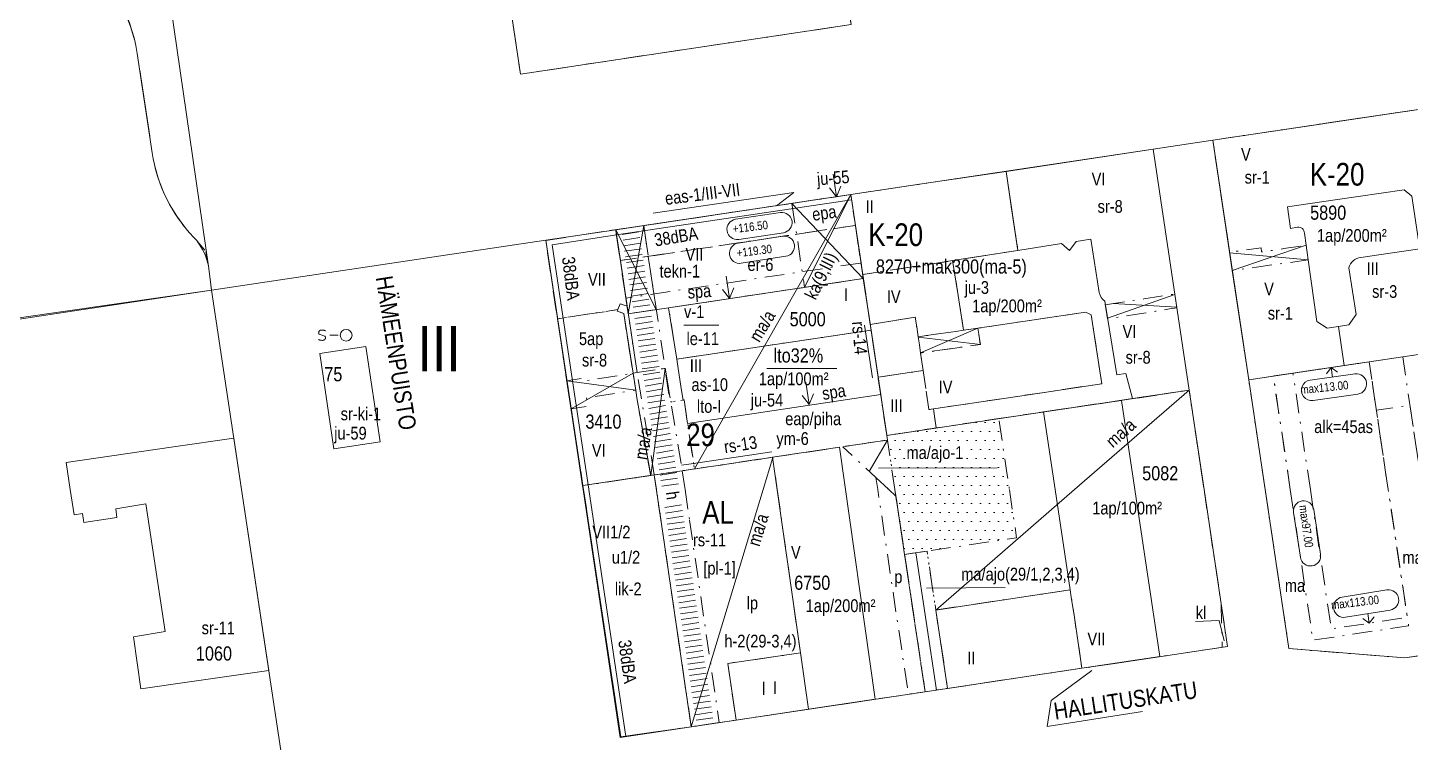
# Model space of a CAD drawing. Header units: metres. Extents: x 24485995 to 24488038, y 6819999 to 6822001.
# Drawn here: x 24486741.4 to 24486985.6, y 6820813.5 to 6820939.7 of the extents above; entities that cross this region are included whole.
import ezdxf

# ---------------------------------------------------------------- set-up
doc = ezdxf.new("R2010")
doc.units = ezdxf.units.M
for name, pattern in [('Aukot_rajalla', [0]), ('k10020', [0]), ('k10040', [10.3, 3.5, -1.5, 0.3, -1.5, 3.5]), ('K10271', [0]), ('k10400', [0]), ('k10630.1', [0]), ('k10vi1', [0]), ('Osoitus_AK', [0])]:
    doc.linetypes.add(name, pattern=pattern)
for name, color, linetype, lineweight in [('AK_AsemakaavaTeksti_Kadun_puistonnimi', 7, 'Continuous', 0), ('AK_AsemakaavaTeksti_Kaupunginosan_nimi', 7, 'Continuous', 0), ('AK_AsemakaavaTeksti_Korttelinumero', 7, 'Continuous', 0), ('AK_AsemakaavaViiva_Kaupunginosan_raja', 7, 'Continuous', 0), ('AK_JohdoillevarattuTeksti', 7, 'Continuous', 0), ('AK_Kaavamerkinta_Kayttotarkoitusalue', 7, 'Continuous', 0), ('AK_KayttotarkoitusSymboliViiva_Virkistysalueen_kuvio_murtoviiva', 7, 'Continuous', 0), ('AK_KayttotarkoitusViiva', 7, 'Continuous', 0), ('AK_LiikennointiTeksti_Autopaikkamerkinta', 7, 'Continuous', 0), ('AK_LiikennointiTeksti_Autopaikkamerkinta_m2', 7, 'Continuous', 0), ('AK_LiikennointiViiva_Ajoluiskaviiva', 7, 'Continuous', 0), ('AK_LiikennointiViiva_Ajoneuvoliittymakielto', 7, 'Continuous', 0), ('AK_LiikennointiViiva_Polkuviivoitus', 7, 'Continuous', 0), ('AK_MuuAsemakaavaSymboli_Erityismaaraysnuoli', 7, 'Continuous', 0), ('AK_MuuAsemakaavaTeksti_Alueenosan_kayttotarkoitus', 7, 'Continuous', 0), ('AK_MuuAsemakaavaTeksti_Erityismaarays', 7, 'Continuous', 0), ('AK_MuuAsemakaavaViiva_alueenosan_raja', 7, 'Continuous', 0), ('AK_MuuAsemakaavaViiva_Erityismaaraysviiva', 7, 'Continuous', 0), ('AK_MuuAsemakaavaViiva_Merkinnan_alleviivaus', 7, 'Continuous', 0), ('AK_MuuAsemakaavaViiva_Merkinnan_Kohdistusnuoli', 7, 'Continuous', 0), ('AK_RakennusalaTeksti_Kerrosala_tai_luku', 7, 'Continuous', 0), ('AK_RakennusalaTeksti_Rakennusoikeus', 7, 'Continuous', 0), ('AK_RakennusalaViiva_Maanalaisen_tilan_viiva', 7, 'Continuous', 0), ('AK_RakennusalaViiva_Rakennusalan_raja__I_', 7, 'Continuous', 0), ('AK_RakentaminenTeksti_Korkeusmerkinta', 7, 'Continuous', 0), ('AK_RakentaminenTeksti_Korkeusmerkinta_ja_soikio', 7, 'Continuous', 0), ('AK_RakentaminenTeksti_Korkeusmerkinta_ja_soikio_ja_nuoli', 7, 'Continuous', 0), ('AK_RakentaminenTeksti_Rakentamismaarays', 7, 'Continuous', 0), ('AK_RakentaminenViiva_dB_yms_aaltoviiva', 7, 'Continuous', 0), ('AK_RakentaminenViiva_Kulkuaukko', 7, 'Continuous', 0), ('AK_YmparistoAlue_Istutettava_alue', 7, 'Continuous', 0), ('AK_YmparistoSymboli_Suojeltava_puu', 7, 'Continuous', 0)]:
    doc.layers.add(name, color=color, linetype=linetype, lineweight=lineweight)
doc.styles.add('ArialNarrow', font='ARIALN.TTF')

# ---------------------------------------------------------------- blocks, each defined once
blk = doc.blocks.new('AKP43')
at = {"layer": 'AK_RakentaminenTeksti_Korkeusmerkinta_ja_soikio', "color": 7, "linetype": 'Continuous', "lineweight": 13}
for p, q in [((4, 1.8), (-4, 1.8)), ((-4, -1.8), (4, -1.8))]:
    blk.add_line(p, q, dxfattribs=at)
for centre, start, end in [((-4, 0), 90, 270), ((4, 0), 270, 90)]:
    blk.add_arc(centre, 1.8, start, end, dxfattribs=at)
blk = doc.blocks.new('SUOJP')
at = {"layer": 'AK_YmparistoSymboli_Suojeltava_puu', "color": 7, "linetype": 'Continuous', "lineweight": 13, "extrusion": (0, 2.84217e-14, -1), "elevation": 0, "flags": 128}
blk.add_lwpolyline([(3.65, 0.75), (3.65, 0.77), (3.66, 0.78), (3.68, 0.8), (3.7, 0.81), (3.73, 0.83), (3.8, 0.85), (3.89, 0.87), (4, 0.89), (4.12, 0.9), (4.25, 0.9), (4.43, 0.89), (4.52, 0.88), (4.56, 0.87), (4.61, 0.85), (4.65, 0.82), (4.68, 0.8), (4.72, 0.76), (4.75, 0.73), (4.78, 0.69), (4.8, 0.65), (4.82, 0.6), (4.83, 0.56), (4.84, 0.51), (4.85, 0.47), (4.84, 0.42), (4.84, 0.37), (4.83, 0.33), (4.81, 0.28), (4.79, 0.24), (4.76, 0.18), (3.74, -0.18), (3.71, -0.22), (3.69, -0.26), (3.67, -0.3), (3.66, -0.35), (3.65, -0.4), (3.65, -0.44), (3.65, -0.49), (3.65, -0.54), (3.67, -0.58), (3.68, -0.63), (3.7, -0.67), (3.73, -0.71), (3.76, -0.75), (3.79, -0.78), (3.83, -0.81), (3.86, -0.84), (3.91, -0.86), (3.97, -0.88), (4.06, -0.89), (4.18, -0.9), (4.31, -0.9), (4.43, -0.89), (4.6, -0.87), (4.65, -0.86), (4.73, -0.84), (4.79, -0.81), (4.82, -0.8), (4.83, -0.78), (4.84, -0.77), (4.85, -0.75)], dxfattribs=at)
at = {"layer": 'AK_YmparistoSymboli_Suojeltava_puu', "color": 7, "linetype": 'Continuous', "lineweight": 13}
for radius in [1.04, 3.637978807091713e-12]:
    blk.add_circle((0, 0), radius, dxfattribs=at)
blk.add_open_spline([(-2.9, 0), (-1.4, 0)], degree=1, dxfattribs=at)
blk = doc.blocks.new('AKP42')
at = {"layer": 'AK_MuuAsemakaavaSymboli_Erityismaaraysnuoli', "color": 7, "linetype": 'Continuous', "lineweight": 13}
blk.add_line((0, 0), (0, 4), dxfattribs=at)
at = {"layer": 'AK_MuuAsemakaavaSymboli_Erityismaaraysnuoli', "color": 7, "linetype": 'Continuous', "lineweight": 13, "flags": 128}
blk.add_lwpolyline([(-1, 1.75), (0, 0), (1, 1.75)], dxfattribs=at)

msp = doc.modelspace()

# ---------------------------------------------------------------- hatches: boundary and pattern name
at = {"layer": 'AK_YmparistoAlue_Istutettava_alue', "linetype": 'Continuous', "lineweight": 0}
h = msp.add_hatch(dxfattribs=at)
h.set_pattern_fill('DOTS', style=0)
h.paths.add_polyline_path([(24486900.22, 6820847.27), (24486896.26, 6820846.68), (24486894.54, 6820858.17), (24486893.24, 6820866.89), (24486893.12, 6820867.72), (24486912.89, 6820870.68), (24486913.02, 6820869.85), (24486914.32, 6820861.13), (24486916.04, 6820849.64)], flags=0)

# ---------------------------------------------------------------- linework, layer by layer
at = {"layer": 'AK_AsemakaavaViiva_Kaupunginosan_raja', "linetype": 'k10020', "lineweight": 9, "flags": 128}
for points in [[(24486763.24, 6820967.05), (24486773.37, 6820897.21)], [(24486760.72, 6820935.16), (24486763.36, 6820917.61)], [(24486950.71, 6820919.85), (24486989.79, 6820925.69)], [(24486940.16, 6820918.23), (24486950.71, 6820919.85)], [(24486886.75, 6820910.24), (24486940.16, 6820918.23)], [(24486886.75, 6820910.24), (24486845.23, 6820904.03), (24486832.87, 6820902.18)], [(24486773.83, 6820893.34), (24486821.8, 6820900.52)], [(24486821.8, 6820900.52), (24486832.87, 6820902.18)], [(24486773.37, 6820897.21), (24486773.83, 6820893.34)], [(24486773.83, 6820893.34), (24486779.13, 6820858.17)], [(24486779.13, 6820858.17), (24486786.88, 6820806.61)]]:
    msp.add_lwpolyline(points, dxfattribs=at)
at = {"layer": 'AK_AsemakaavaViiva_Kaupunginosan_raja', "linetype": 'k10020', "lineweight": 9}
for centre, radius, start, end in [((24486733.52, 6820931.05), 27.51, 8.577, 54.8403), ((24486790.55, 6820921.71), 27.5, 188.5723, 223.7721), ((24486763.46, 6820895.76), 10.02, 8.2827, 43.7334)]:
    msp.add_arc(centre, radius, start, end, dxfattribs=at)
at = {"layer": 'AK_KayttotarkoitusSymboliViiva_Virkistysalueen_kuvio_murtoviiva', "linetype": 'k10vi1', "lineweight": 9, "flags": 128}
for points in [[(24486402.88, 6820957.16), (24486402.57, 6820932.32), (24486419.27, 6820821.93), (24486518.44, 6820836.85), (24486548.11, 6820841.31), (24486608.1, 6820850.34), (24486618.49, 6820781.28), (24486619.09, 6820777.32), (24486668.82, 6820784.8), (24486668.22, 6820788.76), (24486658.14, 6820855.75), (24486679.65, 6820879.81), (24486773.83, 6820893.34), (24486773.73, 6820894.23)], [(24486760.14, 6820938.1), (24486760.24, 6820937.58), (24486759.55, 6820939.94), (24486758.65, 6820942.24), (24486757.54, 6820944.45), (24486756.25, 6820946.55), (24486754.77, 6820948.52), (24486753.12, 6820950.35), (24486751.31, 6820952.03), (24486751.73, 6820951.71)], [(24486762.91, 6820920.58), (24486761.16, 6820932.19)], [(24486768.72, 6820904.94), (24486769.1, 6820904.5), (24486767.68, 6820906.45), (24486766.43, 6820908.51), (24486765.36, 6820910.68), (24486764.49, 6820912.93), (24486763.82, 6820915.24), (24486763.94, 6820914.67)], [(24486772.81, 6820900.15), (24486773.2, 6820898.07), (24486772.96, 6820898.93), (24486772.64, 6820899.75), (24486772.26, 6820900.55), (24486771.8, 6820901.31), (24486771.28, 6820902.02), (24486772.67, 6820900.43)]]:
    msp.add_lwpolyline(points, dxfattribs=at)
at = {"layer": 'AK_KayttotarkoitusViiva', "linetype": 'Continuous', "lineweight": 20, "flags": 128}
for points in [[(24486879.69, 6820987.77), (24486821.8, 6820978.76), (24486821.34, 6820978.69), (24486821.8, 6820975.65), (24486828.41, 6820931.51), (24486886.81, 6820940.26)], [(24486760.72, 6820935.16), (24486763.36, 6820917.61)], [(24486957.05, 6820877.53), (24486950.71, 6820919.85), (24486989.79, 6820925.69)], [(24486886.75, 6820910.24), (24486940.16, 6820918.23), (24486946.52, 6820875.71)], [(24486886.75, 6820910.24), (24486845.23, 6820904.03), (24486832.87, 6820902.18)], [(24486886.75, 6820910.24), (24486893.12, 6820867.72), (24486946.52, 6820875.71)], [(24486832.87, 6820902.18), (24486839.36, 6820858.83), (24486839.46, 6820858.17), (24486846.01, 6820814.38)], [(24486773.37, 6820897.21), (24486773.83, 6820893.34)], [(24486668.82, 6820784.8), (24486658.14, 6820855.75), (24486660.29, 6820858.17), (24486678.9, 6820879.06), (24486773.83, 6820893.34)], [(24486668.82, 6820784.8), (24486691.07, 6820788.15), (24486691.36, 6820786.17), (24486781.35, 6820799.71), (24486786.88, 6820806.61), (24486779.13, 6820858.17), (24486773.83, 6820893.34)], [(24486964.16, 6820830.06), (24486984.63, 6820828.42), (24486992.04, 6820829.53), (24487082.19, 6820843.03), (24487079.92, 6820858.17), (24487074.39, 6820895.08)], [(24486996.13, 6820883.37), (24486984.24, 6820881.59), (24486957.05, 6820877.53)], [(24486957.05, 6820877.53), (24486959.94, 6820858.17), (24486964.16, 6820830.06)], [(24486953.3, 6820830.44), (24486949.15, 6820858.17), (24486946.52, 6820875.71)], [(24486846.01, 6820814.38), (24486899.89, 6820822.45), (24486927.58, 6820826.59), (24486933.37, 6820827.46), (24486953.3, 6820830.44)]]:
    msp.add_lwpolyline(points, dxfattribs=at)
at = {"layer": 'AK_KayttotarkoitusViiva', "linetype": 'Continuous', "lineweight": 20}
for centre, radius, start, end in [((24486733.52, 6820931.05), 27.51, 8.577, 54.8403), ((24486790.55, 6820921.71), 27.5, 188.5723, 223.7721), ((24486763.46, 6820895.76), 10.02, 8.2827, 43.7334)]:
    msp.add_arc(centre, radius, start, end, dxfattribs=at)
at = {"layer": 'AK_LiikennointiViiva_Ajoluiskaviiva', "linetype": 'Osoitus_AK', "lineweight": 5, "flags": 128}
msp.add_lwpolyline([(24486898.24, 6820846.97), (24486901.87, 6820822.74)], dxfattribs=at)
at = {"layer": 'AK_LiikennointiViiva_Ajoneuvoliittymakielto', "linetype": 'k10630.1', "lineweight": 5, "flags": 128}
for points in [[(24486844.21, 6820903.87), (24486851.13, 6820904.91)], [(24486837.49, 6820871.41), (24486836.44, 6820878.33)]]:
    msp.add_lwpolyline(points, dxfattribs=at)
at = {"layer": 'AK_LiikennointiViiva_Polkuviivoitus', "linetype": 'Continuous', "lineweight": 0, "flags": 128}
for points in [[(24486849.19, 6820904.62), (24486846.22, 6820904.17)], [(24486849.34, 6820903.63), (24486846.37, 6820903.18)], [(24486849.49, 6820902.64), (24486846.52, 6820902.2)], [(24486849.63, 6820901.65), (24486846.67, 6820901.21)], [(24486849.78, 6820900.66), (24486846.81, 6820900.22)], [(24486849.93, 6820899.67), (24486846.96, 6820899.23)], [(24486850.08, 6820898.68), (24486847.11, 6820898.24)], [(24486850.23, 6820897.69), (24486847.26, 6820897.25)], [(24486850.37, 6820896.71), (24486847.41, 6820896.26)], [(24486850.52, 6820895.72), (24486847.56, 6820895.27)], [(24486850.67, 6820894.73), (24486847.7, 6820894.28)], [(24486850.82, 6820893.74), (24486847.85, 6820893.29)], [(24486850.97, 6820892.75), (24486848, 6820892.31)], [(24486851.11, 6820891.76), (24486848.15, 6820891.32)], [(24486851.26, 6820890.77), (24486848.3, 6820890.33)], [(24486851.41, 6820889.78), (24486848.44, 6820889.34)], [(24486851.56, 6820888.79), (24486848.59, 6820888.35)], [(24486851.71, 6820887.8), (24486848.74, 6820887.36)], [(24486851.85, 6820886.82), (24486848.89, 6820886.37)], [(24486852, 6820885.83), (24486849.04, 6820885.38)], [(24486852.15, 6820884.84), (24486849.18, 6820884.39)], [(24486852.3, 6820883.85), (24486849.33, 6820883.4)], [(24486852.45, 6820882.86), (24486849.48, 6820882.42)], [(24486852.59, 6820881.87), (24486849.63, 6820881.43)], [(24486852.74, 6820880.88), (24486849.78, 6820880.44)], [(24486852.89, 6820879.89), (24486849.92, 6820879.45)], [(24486853.05, 6820878.89), (24486850.09, 6820878.39)], [(24486853.22, 6820877.9), (24486850.26, 6820877.4)], [(24486853.38, 6820876.92), (24486850.42, 6820876.42)], [(24486853.55, 6820875.93), (24486850.59, 6820875.43)], [(24486853.71, 6820874.94), (24486850.76, 6820874.45)], [(24486853.88, 6820873.96), (24486850.92, 6820873.46)], [(24486854.04, 6820872.97), (24486851.09, 6820872.47)], [(24486854.21, 6820871.98), (24486851.25, 6820871.49)], [(24486854.38, 6820871), (24486851.42, 6820870.5)], [(24486854.54, 6820870.01), (24486851.58, 6820869.52)], [(24486854.71, 6820869.03), (24486851.75, 6820868.53)], [(24486854.87, 6820868.04), (24486851.91, 6820867.54)], [(24486855.04, 6820867.05), (24486852.08, 6820866.56)], [(24486855.2, 6820866.07), (24486852.25, 6820865.57)], [(24486855.37, 6820865.08), (24486852.41, 6820864.58)], [(24486855.54, 6820864.1), (24486852.58, 6820863.6)], [(24486855.7, 6820863.11), (24486852.74, 6820862.61)], [(24486855.87, 6820862.12), (24486852.91, 6820861.63)], [(24486856.03, 6820861.16), (24486853.06, 6820860.72)], [(24486856.17, 6820860.17), (24486853.2, 6820859.73)], [(24486856.32, 6820859.18), (24486853.35, 6820858.74)], [(24486853.9, 6820854.99), (24486856.87, 6820855.43)], [(24486854.04, 6820854), (24486857.01, 6820854.44)], [(24486854.19, 6820853.01), (24486857.16, 6820853.45)], [(24486854.33, 6820852.03), (24486857.3, 6820852.46)], [(24486854.48, 6820851.04), (24486857.45, 6820851.47)], [(24486854.62, 6820850.05), (24486857.59, 6820850.48)], [(24486854.77, 6820849.06), (24486857.74, 6820849.49)], [(24486854.92, 6820848.07), (24486857.88, 6820848.5)], [(24486855.06, 6820847.08), (24486858.03, 6820847.51)], [(24486855.21, 6820846.09), (24486858.17, 6820846.52)], [(24486855.35, 6820845.1), (24486858.32, 6820845.54)], [(24486855.5, 6820844.11), (24486858.46, 6820844.55)], [(24486855.64, 6820843.12), (24486858.61, 6820843.56)], [(24486855.79, 6820842.13), (24486858.76, 6820842.57)], [(24486855.93, 6820841.14), (24486858.9, 6820841.58)], [(24486856.08, 6820840.15), (24486859.05, 6820840.59)], [(24486856.22, 6820839.16), (24486859.19, 6820839.6)], [(24486856.37, 6820838.17), (24486859.34, 6820838.61)], [(24486856.51, 6820837.18), (24486859.48, 6820837.62)], [(24486856.66, 6820836.2), (24486859.63, 6820836.63)], [(24486856.8, 6820835.21), (24486859.77, 6820835.64)], [(24486856.95, 6820834.22), (24486859.92, 6820834.65)], [(24486857.09, 6820833.23), (24486860.06, 6820833.66)], [(24486857.24, 6820832.24), (24486860.21, 6820832.67)], [(24486857.38, 6820831.25), (24486860.35, 6820831.68)], [(24486857.53, 6820830.26), (24486860.5, 6820830.69)], [(24486857.68, 6820829.27), (24486860.64, 6820829.71)], [(24486857.82, 6820828.28), (24486860.79, 6820828.72)], [(24486857.97, 6820827.29), (24486860.93, 6820827.73)], [(24486858.11, 6820826.3), (24486861.08, 6820826.74)], [(24486858.26, 6820825.31), (24486861.22, 6820825.75)], [(24486858.4, 6820824.32), (24486861.37, 6820824.76)], [(24486858.55, 6820823.33), (24486861.52, 6820823.77)], [(24486858.69, 6820822.34), (24486861.66, 6820822.78)], [(24486858.84, 6820821.35), (24486861.81, 6820821.79)], [(24486858.98, 6820820.37), (24486861.95, 6820820.8)], [(24486859.13, 6820819.38), (24486862.1, 6820819.81)], [(24486859.27, 6820818.39), (24486862.24, 6820818.82)], [(24486859.42, 6820817.4), (24486862.39, 6820817.83)]]:
    msp.add_lwpolyline(points, dxfattribs=at)
at = {"layer": 'AK_MuuAsemakaavaViiva_alueenosan_raja', "linetype": 'k10040', "lineweight": 5, "flags": 128}
for points in [[(24486825.11, 6820953.57), (24486828.41, 6820931.51), (24486886.81, 6820940.26), (24486884.44, 6820956.08), (24486857.19, 6820951.99), (24486842.7, 6820949.81), (24486842.97, 6820947.88), (24486840.05, 6820947.43), (24486838.99, 6820954.37), (24486831.07, 6820953.17), (24486826.67, 6820953.79), (24486825.11, 6820953.57)], [(24486953.67, 6820900.06), (24486950.71, 6820919.85), (24486989.79, 6820925.69)], [(24486886.75, 6820910.24), (24486900.47, 6820912.29), (24486914.18, 6820914.34), (24486915.23, 6820907.36), (24486916.28, 6820900.38), (24486904.75, 6820898.58), (24486888.87, 6820896.11), (24486886.75, 6820910.24)], [(24486845.23, 6820904.03), (24486886.75, 6820910.24), (24486887.57, 6820904.8), (24486846.05, 6820898.59), (24486845.23, 6820904.03)], [(24486845.23, 6820904.03), (24486886.75, 6820910.24), (24486893.12, 6820867.72), (24486893.24, 6820866.89), (24486859.14, 6820861.79), (24486857.31, 6820873.98), (24486854.95, 6820873.63), (24486853.95, 6820879.55), (24486849.01, 6820878.81), (24486845.23, 6820904.03)], [(24486876.37, 6820908.68), (24486877.18, 6820903.24), (24486878.17, 6820896.62), (24486878.59, 6820893.85), (24486888.97, 6820895.4), (24486888.56, 6820898.17), (24486887.57, 6820904.8), (24486886.75, 6820910.24), (24486876.37, 6820908.68)], [(24486832.88, 6820902.15), (24486844.88, 6820903.97), (24486845.23, 6820904.03), (24486846.6, 6820894.88), (24486847.25, 6820890.54), (24486846.02, 6820890.97), (24486845.6, 6820889.92), (24486834.94, 6820888.3), (24486832.88, 6820902.15)], [(24486832.88, 6820902.15), (24486845.23, 6820904.03), (24486847.25, 6820890.54), (24486846.02, 6820890.97), (24486845.5, 6820889.66), (24486846.65, 6820889.25), (24486848.31, 6820878.68), (24486848.78, 6820875.71), (24486848.96, 6820874.37), (24486851.38, 6820860.81)], [(24486845.23, 6820904.03), (24486850.18, 6820904.76), (24486850.99, 6820899.33), (24486851.98, 6820892.7), (24486852.4, 6820889.93), (24486847.45, 6820889.19), (24486847.25, 6820890.54), (24486847.04, 6820891.96), (24486846.05, 6820898.59), (24486845.23, 6820904.03)], [(24486845.23, 6820904.03), (24486850.18, 6820904.76)], [(24486846.05, 6820898.59), (24486845.23, 6820904.03)], [(24486887.57, 6820904.8), (24486888.56, 6820898.17), (24486847.04, 6820891.96), (24486846.05, 6820898.59), (24486887.57, 6820904.8)], [(24486850.18, 6820904.76), (24486850.99, 6820899.33)], [(24486953.67, 6820900.06), (24486954.15, 6820896.84), (24486958.42, 6820897.43), (24486962.99, 6820898.06), (24486967.55, 6820898.69), (24486967.37, 6820899.99), (24486967.19, 6820901.29), (24486963.26, 6820900.69), (24486959.33, 6820900.1), (24486959.22, 6820900.83), (24486956.44, 6820900.45), (24486953.67, 6820900.06)], [(24486847.04, 6820891.96), (24486846.05, 6820898.59)], [(24486850.99, 6820899.33), (24486851.98, 6820892.7)], [(24486888.87, 6820896.11), (24486890.18, 6820887.32), (24486898.15, 6820888.6), (24486898.66, 6820885.14), (24486906.69, 6820886.27), (24486905.72, 6820892.43), (24486904.75, 6820898.58), (24486888.87, 6820896.11)], [(24486854.58, 6820890.26), (24486888.97, 6820895.4), (24486890.33, 6820886.3), (24486856.02, 6820881.17), (24486854.58, 6820890.26)], [(24486957.05, 6820877.53), (24486954.15, 6820896.84)], [(24486847.25, 6820890.54), (24486847.04, 6820891.96)], [(24486849.01, 6820878.81), (24486847.25, 6820890.54)], [(24486851.98, 6820892.7), (24486852.2, 6820891.28)], [(24486852.2, 6820891.28), (24486853.95, 6820879.59)], [(24486931.66, 6820890.76), (24486937.32, 6820891.63), (24486938.52, 6820891.82), (24486941.51, 6820892.28), (24486943.98, 6820892.67), (24486944.15, 6820891.48), (24486944.34, 6820890.25), (24486943.04, 6820890.04), (24486940.59, 6820889.64), (24486936.93, 6820889.06), (24486933.46, 6820888.5), (24486932.13, 6820888.29), (24486931.87, 6820889.84), (24486931.7, 6820890.84)], [(24486834.94, 6820888.3), (24486839.44, 6820858.84), (24486851.41, 6820860.63), (24486848.96, 6820874.37), (24486848.78, 6820875.71), (24486848.31, 6820878.68), (24486846.65, 6820889.25), (24486845.5, 6820889.66), (24486845.6, 6820889.92), (24486834.94, 6820888.3)], [(24486899.08, 6820882.26), (24486899.53, 6820879.17), (24486900.05, 6820875.73), (24486900.57, 6820872.28), (24486901.35, 6820872.39), (24486916.22, 6820874.61), (24486931.08, 6820876.83), (24486930.16, 6820882.91), (24486929.7, 6820885.95), (24486929.24, 6820888.99), (24486928.21, 6820889.49), (24486918.71, 6820888.07), (24486913.94, 6820887.36), (24486909.17, 6820886.64), (24486909.64, 6820883.77), (24486899.08, 6820882.26)], [(24486898.66, 6820885.14), (24486898.87, 6820883.7), (24486899.08, 6820882.26), (24486902.59, 6820882.76), (24486904.36, 6820883.01), (24486909.64, 6820883.77), (24486909.43, 6820885.21), (24486909.17, 6820886.64), (24486907.95, 6820886.46), (24486906.69, 6820886.27), (24486902.67, 6820885.71), (24486898.66, 6820885.14)], [(24486906.69, 6820886.27), (24486909.21, 6820886.65)], [(24486987.75, 6820858.17), (24486984.24, 6820881.59), (24486996.13, 6820883.37), (24486999.88, 6820858.17)], [(24486848.31, 6820878.68), (24486848.73, 6820876.01), (24486848.78, 6820875.71), (24486840.08, 6820874.34), (24486840.3, 6820872.86), (24486837.34, 6820872.4), (24486836.59, 6820877.34), (24486839.54, 6820877.8), (24486839.62, 6820877.31), (24486848.31, 6820878.68)], [(24486848.31, 6820878.7), (24486849.01, 6820878.81), (24486853.95, 6820879.55), (24486854.84, 6820873.61), (24486857.31, 6820873.98), (24486859.14, 6820861.79), (24486852.05, 6820860.73), (24486851.41, 6820860.63), (24486851.38, 6820860.81), (24486848.96, 6820874.37), (24486848.78, 6820875.71), (24486848.73, 6820876.01), (24486848.31, 6820878.68), (24486848.31, 6820878.7)], [(24486852.05, 6820860.73), (24486849.01, 6820878.81)], [(24486853.95, 6820879.59), (24486856.99, 6820861.5)], [(24486891.58, 6820878), (24486893.12, 6820867.72), (24486901.86, 6820869.03), (24486901.35, 6820872.39), (24486900.57, 6820872.28), (24486899.53, 6820879.17), (24486891.58, 6820878)], [(24486964.39, 6820858.17), (24486961.4, 6820878.18), (24486964.86, 6820878.7), (24486978.31, 6820880.71), (24486981.68, 6820858.17)], [(24486967.93, 6820858.17), (24486964.86, 6820878.7), (24486978.31, 6820880.71), (24486981.68, 6820858.17)], [(24486964.86, 6820878.7), (24486973.93, 6820880.05)], [(24486959.94, 6820858.17), (24486957.05, 6820877.53), (24486961.4, 6820878.18), (24486964.39, 6820858.17)], [(24486893.12, 6820867.72), (24486946.52, 6820875.71), (24486949.15, 6820858.17)], [(24486894.54, 6820858.17), (24486893.12, 6820867.72), (24486912.89, 6820870.68), (24486920.8, 6820871.86), (24486934.6, 6820873.89), (24486946.52, 6820875.71), (24486949.15, 6820858.17)], [(24486981.68, 6820858.17), (24486979.59, 6820872.15), (24486985.52, 6820873.04), (24486987.75, 6820858.17)], [(24486893.12, 6820867.72), (24486912.89, 6820870.68), (24486913.02, 6820869.85), (24486914.32, 6820861.13), (24486914.77, 6820858.17)], [(24486839.54, 6820858.17), (24486839.44, 6820858.84), (24486852.05, 6820860.73), (24486872.95, 6820863.85), (24486884.74, 6820865.62), (24486893.24, 6820866.89), (24486894.54, 6820858.17)], [(24486893.24, 6820866.89), (24486885.33, 6820865.71), (24486893.46, 6820858.17)], [(24486894.54, 6820858.17), (24486893.24, 6820866.89), (24486893.12, 6820867.72)], [(24486894.54, 6820858.17), (24486893.24, 6820866.89), (24486893.12, 6820867.72)], [(24486894.54, 6820858.17), (24486893.24, 6820866.89)], [(24486852.42, 6820858.17), (24486852.05, 6820860.73), (24486859.14, 6820861.79), (24486872.95, 6820863.85), (24486873.76, 6820858.17)], [(24486856.99, 6820861.47), (24486857.37, 6820858.89)], [(24486857.37, 6820858.89), (24486857.48, 6820858.17)], [(24486891.2, 6820860.27), (24486893.46, 6820858.17)], [(24486891.51, 6820858.17), (24486891.2, 6820860.27)], [(24486846.12, 6820814.48), (24486839.54, 6820858.17)], [(24486894.54, 6820858.17), (24486899.89, 6820822.45), (24486891.06, 6820821.12), (24486879.3, 6820819.36), (24486866.51, 6820817.45), (24486858.57, 6820816.26), (24486846.12, 6820814.48)], [(24486873.76, 6820858.17), (24486877.88, 6820829.29), (24486865.01, 6820827.45), (24486866.51, 6820817.45), (24486858.57, 6820816.26), (24486853.56, 6820850.43), (24486853.33, 6820852.01), (24486852.42, 6820858.17)], [(24486853.33, 6820852.01), (24486852.42, 6820858.17)], [(24486857.48, 6820858.17), (24486858.27, 6820852.74)], [(24486893.46, 6820858.17), (24486894.72, 6820857), (24486899.89, 6820822.45), (24486896.92, 6820822), (24486891.51, 6820858.17)], [(24486893.46, 6820858.17), (24486894.72, 6820857), (24486894.54, 6820858.17)], [(24486949.15, 6820858.17), (24486949.15, 6820858.17), (24486953.3, 6820830.44), (24486941.37, 6820828.65), (24486927.59, 6820826.59), (24486926.25, 6820835.53), (24486925.71, 6820839.14), (24486925.51, 6820840.44), (24486901.77, 6820836.88), (24486900.22, 6820847.27), (24486896.26, 6820846.68), (24486894.54, 6820858.17)], [(24486914.77, 6820858.17), (24486916.04, 6820849.64), (24486900.22, 6820847.27), (24486896.26, 6820846.68), (24486894.54, 6820858.17)], [(24486899.89, 6820822.45), (24486896.26, 6820846.68), (24486894.54, 6820858.17)], [(24486949.15, 6820858.17), (24486953.3, 6820830.44), (24486941.37, 6820828.65), (24486927.59, 6820826.59), (24486903.85, 6820823.04), (24486899.89, 6820822.45)], [(24486959.94, 6820858.17), (24486964.16, 6820830.06), (24486964.16, 6820830.06), (24486984.63, 6820828.42), (24486992.04, 6820829.53), (24486989.97, 6820843.37), (24486987.75, 6820858.17)], [(24486964.39, 6820858.17), (24486968.38, 6820831.55), (24486985.29, 6820834.08), (24486981.68, 6820858.17)], [(24486967.93, 6820858.17), (24486971.62, 6820833.55), (24486985.07, 6820835.56), (24486981.68, 6820858.17)], [(24486853.56, 6820850.43), (24486853.33, 6820852.01)], [(24486858.27, 6820852.74), (24486863.52, 6820817)], [(24486858.57, 6820816.26), (24486853.56, 6820850.43)], [(24486896.26, 6820846.68), (24486900.22, 6820847.27), (24486901.77, 6820836.88), (24486903.85, 6820823.04), (24486899.89, 6820822.45), (24486896.26, 6820846.68)], [(24486952.15, 6820838.06), (24486952.36, 6820830.64), (24486952.38, 6820830.3)], [(24486863.52, 6820817), (24486858.57, 6820816.26)]]:
    msp.add_lwpolyline(points, dxfattribs=at)
at = {"layer": 'AK_MuuAsemakaavaViiva_Erityismaaraysviiva', "linetype": 'Aukot_rajalla', "lineweight": 5, "flags": 128}
for points in [[(24486889.19, 6820887.17), (24486890.59, 6820877.85)], [(24486872.8, 6820864.84), (24486858.99, 6820862.78), (24486856.84, 6820862.46)]]:
    msp.add_lwpolyline(points, dxfattribs=at)
at = {"layer": 'AK_MuuAsemakaavaViiva_Merkinnan_alleviivaus', "linetype": 'Continuous', "lineweight": 5, "flags": 128}
msp.add_lwpolyline([(24486857.29, 6820887.18), (24486863.47, 6820887.18)], dxfattribs=at)
at = {"layer": 'AK_MuuAsemakaavaViiva_Merkinnan_alleviivaus', "linetype": 'Continuous', "lineweight": 5, "elevation": 0, "flags": 128}
msp.add_lwpolyline([(24486871.93, 6820879.5), (24486884.31, 6820879.5)], dxfattribs=at)
at = {"layer": 'AK_MuuAsemakaavaViiva_Merkinnan_Kohdistusnuoli', "linetype": 'Osoitus_AK', "lineweight": 5, "flags": 128}
for points in [[(24486851.82, 6820906.97), (24486876.72, 6820910.6), (24486873.63, 6820908.27)], [(24486914.01, 6820840.87), (24486900.14, 6820840.71)], [(24486938.29, 6820818.95), (24486921.46, 6820816.33), (24486922.13, 6820820.9), (24486929.33, 6820826.21)]]:
    msp.add_lwpolyline(points, dxfattribs=at)
at = {"layer": 'AK_MuuAsemakaavaViiva_Merkinnan_Kohdistusnuoli', "linetype": 'Osoitus_AK', "lineweight": 5, "elevation": 0, "flags": 128}
for points in [[(24486912.61, 6820861.98), (24486891.64, 6820861.92)], [(24486947.65, 6820834.87), (24486951.84, 6820835.02), (24486952.69, 6820831.45)]]:
    msp.add_lwpolyline(points, dxfattribs=at)
at = {"layer": 'AK_RakennusalaViiva_Maanalaisen_tilan_viiva', "linetype": 'Continuous', "lineweight": 5, "flags": 128}
for points in [[(24486886.75, 6820910.24), (24486859.14, 6820861.79)], [(24486853.95, 6820879.55), (24486851.41, 6820860.63)], [(24486946.52, 6820875.71), (24486926.3, 6820858.17)], [(24486893.24, 6820866.89), (24486890.02, 6820861.35)], [(24486872.96, 6820863.79), (24486871.26, 6820858.17)], [(24486871.26, 6820858.17), (24486858.57, 6820816.26)], [(24486926.3, 6820858.17), (24486901.77, 6820836.88)]]:
    msp.add_lwpolyline(points, dxfattribs=at)
at = {"layer": 'AK_RakennusalaViiva_Rakennusalan_raja__I_', "linetype": 'K10271', "lineweight": 9, "flags": 128}
for points in [[(24486821.34, 6820978.69), (24486828.41, 6820931.51), (24486886.81, 6820940.26), (24486879.69, 6820987.77), (24486821.34, 6820978.69)], [(24486886.75, 6820910.24), (24486887.81, 6820903.17), (24486888.87, 6820896.11), (24486889.52, 6820891.71), (24486890.18, 6820887.32), (24486894.16, 6820887.96), (24486898.15, 6820888.6), (24486898.4, 6820886.87), (24486898.66, 6820885.14), (24486898.87, 6820883.7), (24486899.07, 6820882.31), (24486899.31, 6820880.71), (24486899.53, 6820879.17), (24486895.55, 6820878.59), (24486891.58, 6820878), (24486892.35, 6820872.86), (24486893.12, 6820867.72), (24486897.49, 6820868.37), (24486901.86, 6820869.03), (24486901.6, 6820870.71), (24486901.35, 6820872.39), (24486916.22, 6820874.61), (24486931.08, 6820876.83), (24486930.16, 6820882.91), (24486929.24, 6820888.99), (24486928.73, 6820889.24), (24486928.21, 6820889.49), (24486918.71, 6820888.07), (24486909.17, 6820886.64), (24486907.95, 6820886.46), (24486906.69, 6820886.27), (24486905.72, 6820892.43), (24486904.75, 6820898.58), (24486910.51, 6820899.48), (24486916.28, 6820900.38), (24486915.23, 6820907.36), (24486914.18, 6820914.34), (24486900.47, 6820912.29), (24486886.75, 6820910.24)], [(24486845.23, 6820904.03), (24486846.05, 6820898.59), (24486847.04, 6820891.96), (24486847.45, 6820889.19), (24486856.56, 6820890.55), (24486888.97, 6820895.4), (24486888.56, 6820898.17), (24486887.57, 6820904.8), (24486886.75, 6820910.24), (24486850.18, 6820904.76), (24486845.23, 6820904.03)], [(24486832.87, 6820902.18), (24486839.44, 6820858.84), (24486851.41, 6820860.63), (24486848.96, 6820874.37), (24486848.78, 6820875.71), (24486848.31, 6820878.68), (24486846.65, 6820889.25), (24486845.5, 6820889.66), (24486846.02, 6820890.97), (24486847.25, 6820890.54), (24486845.23, 6820904.03), (24486832.87, 6820902.18)], [(24486854.58, 6820890.26), (24486856.02, 6820881.17), (24486890.33, 6820886.3), (24486888.97, 6820895.4), (24486854.58, 6820890.26)], [(24486856.02, 6820881.17), (24486856.21, 6820879.92), (24486856.64, 6820877.18), (24486856.86, 6820875.63), (24486857.16, 6820873.96), (24486857.31, 6820873.98), (24486857.94, 6820869.83), (24486892.04, 6820874.93), (24486890.33, 6820886.3), (24486856.02, 6820881.17)], [(24486795.46, 6820865.36), (24486803.62, 6820866.58), (24486801.11, 6820883.39), (24486792.95, 6820882.17), (24486795.46, 6820865.36)], [(24486920.8, 6820871.86), (24486922.85, 6820858.17), (24486925.51, 6820840.44), (24486925.71, 6820839.14), (24486926.25, 6820835.53), (24486927.59, 6820826.59), (24486941.37, 6820828.65), (24486936.95, 6820858.17), (24486934.6, 6820873.89), (24486920.8, 6820871.86)], [(24486748.14, 6820862.93), (24486748.89, 6820858.17), (24486749.59, 6820853.69), (24486751.03, 6820853.92), (24486751.28, 6820852.36), (24486757.13, 6820853.24), (24486756.95, 6820854.77), (24486762.25, 6820855.64), (24486765.62, 6820833.08), (24486760.07, 6820832.17), (24486761.36, 6820822.99), (24486769.94, 6820824.21), (24486783.93, 6820826.21), (24486779.13, 6820858.17), (24486777.76, 6820867.23), (24486767.12, 6820865.68), (24486748.14, 6820862.93)], [(24486872.95, 6820863.85), (24486877.88, 6820829.29), (24486879.3, 6820819.36), (24486891.06, 6820821.12), (24486884.74, 6820865.62), (24486872.95, 6820863.85)], [(24486839.44, 6820858.84), (24486839.54, 6820858.17), (24486846.12, 6820814.48), (24486858.57, 6820816.26), (24486853.56, 6820850.43), (24486853.33, 6820852.01), (24486852.05, 6820860.73), (24486839.44, 6820858.84)], [(24486901.77, 6820836.88), (24486903.85, 6820823.04), (24486927.59, 6820826.59), (24486926.25, 6820835.53), (24486925.71, 6820839.14), (24486925.51, 6820840.44), (24486901.77, 6820836.88)], [(24486865.01, 6820827.45), (24486866.51, 6820817.45), (24486879.3, 6820819.36), (24486877.88, 6820829.29), (24486865.01, 6820827.45)]]:
    msp.add_lwpolyline(points, dxfattribs=at)
for points in [[(24486950.71, 6820919.85), (24486953.67, 6820900.06), (24486954.15, 6820896.84), (24486957.05, 6820877.53), (24486973.93, 6820880.05), (24486972.9, 6820886.96), (24486970.89, 6820886.66), (24486969.07, 6820887.84), (24486967.55, 6820898.69), (24486967.19, 6820901.29), (24486966.89, 6820903.4), (24486966.89, 6820903.4, 0.458677), (24486965.67, 6820904.48), (24486965.67, 6820904.48), (24486964.43, 6820904.22), (24486963.87, 6820908.08), (24486972.29, 6820909.29), (24486984.51, 6820911.06), (24486985.83, 6820909.98), (24486987.04, 6820902.14), (24486993.18, 6820903.08), (24486991.49, 6820914.39), (24486989.79, 6820925.69), (24486970.25, 6820922.77), (24486970.15, 6820922.72), (24486950.71, 6820919.85)], [(24486930.62, 6820892.93, 0.144846), (24486931.61, 6820891.39), (24486931.61, 6820891.39), (24486933.77, 6820878.39), (24486935.34, 6820878.63), (24486936.52, 6820874.22), (24486946.52, 6820875.71), (24486940.16, 6820918.23), (24486914.18, 6820914.34), (24486916.28, 6820900.38), (24486923.95, 6820901.58), (24486925.4, 6820900.39), (24486926.59, 6820901.97), (24486929.16, 6820902.34), (24486930.62, 6820892.93), (24486930.62, 6820892.93)], [(24486974.75, 6820897.3), (24486976.01, 6820889.04), (24486974.74, 6820887.23), (24486972.9, 6820886.96), (24486973.93, 6820880.05), (24486978.31, 6820880.71), (24486984.24, 6820881.59), (24486992.22, 6820882.79), (24486996.13, 6820883.37), (24486993.37, 6820901.84), (24486993.18, 6820903.08), (24486987.04, 6820902.14), (24486987.28, 6820900.63), (24486982.02, 6820899.88), (24486976.85, 6820899.15), (24486976.85, 6820899.15, 0.310555), (24486974.75, 6820897.3), (24486974.75, 6820897.3)]]:
    msp.add_lwpolyline(points, format="xyb", dxfattribs=at)
at = {"layer": 'AK_RakentaminenTeksti_Korkeusmerkinta_ja_soikio_ja_nuoli', "linetype": 'Continuous', "lineweight": 5, "flags": 128}
for points in [[(24486975.82, 6820878.59), (24486967.9, 6820877.46)], [(24486971.62, 6820879.71), (24486970.77, 6820878.58)], [(24486971.62, 6820879.71), (24486972.75, 6820878.86)], [(24486971.86, 6820878.02), (24486971.62, 6820879.71)], [(24486968.41, 6820873.9), (24486976.33, 6820875.02)], [(24486981.47, 6820840.42), (24486973.57, 6820839.16)], [(24486974.13, 6820835.61), (24486982.03, 6820836.87)], [(24486978.35, 6820834.56), (24486977.21, 6820835.39)], [(24486978.08, 6820836.24), (24486978.35, 6820834.56)], [(24486978.35, 6820834.56), (24486979.18, 6820835.7)]]:
    msp.add_lwpolyline(points, dxfattribs=at)
at = {"layer": 'AK_RakentaminenTeksti_Korkeusmerkinta_ja_soikio_ja_nuoli', "linetype": 'Continuous', "lineweight": 5}
for centre, start, end in [((24486976.07, 6820876.8), 278.0777, 98.0777), ((24486968.15, 6820875.68), 98.0777, 278.0777), ((24486981.75, 6820838.65), 279.073, 99.073), ((24486973.85, 6820837.38), 99.073, 279.073)]:
    msp.add_arc(centre, 1.8, start, end, dxfattribs=at)
at = {"layer": 'AK_RakentaminenViiva_dB_yms_aaltoviiva', "linetype": 'k10400', "lineweight": 0, "flags": 128}
for points in [[(24486886.89, 6820909.32), (24486845.37, 6820903.11), (24486834, 6820901.38), (24486838.32, 6820872.62), (24486840.47, 6820858.24)], [(24486840.48, 6820858.17), (24486847, 6820814.53)]]:
    msp.add_lwpolyline(points, dxfattribs=at)
at = {"layer": 'AK_RakentaminenViiva_Kulkuaukko', "linetype": 'Continuous', "lineweight": 5, "flags": 128}
for points in [[(24486886.75, 6820910.24), (24486878.59, 6820893.85)], [(24486888.97, 6820895.4), (24486876.37, 6820908.68)], [(24486845.23, 6820904.03), (24486852.4, 6820889.93)], [(24486850.18, 6820904.76), (24486847.45, 6820889.19)], [(24486967.19, 6820901.29), (24486954.15, 6820896.84)], [(24486953.68, 6820899.98), (24486967.55, 6820898.69)], [(24486943.99, 6820892.62), (24486932.11, 6820888.4)], [(24486933.12, 6820890.98), (24486944.32, 6820890.37)], [(24486909.21, 6820886.65), (24486899.07, 6820882.31)], [(24486898.67, 6820885.06), (24486909.64, 6820883.77)], [(24486837.34, 6820872.4), (24486848.31, 6820878.68)], [(24486836.59, 6820877.34), (24486848.78, 6820875.71)]]:
    msp.add_lwpolyline(points, dxfattribs=at)

# ---------------------------------------------------------------- block references
at = {"layer": 'AK_MuuAsemakaavaSymboli_Erityismaaraysnuoli', "color": 7, "lineweight": 5, "rotation": 8.51085789446119}
for p in [(24486884.26, 6820909.86), (24486865.34, 6820891.87), (24486879.41, 6820873.17)]:
    msp.add_blockref('AKP42', p, dxfattribs=at)
at = {"layer": 'AK_RakentaminenTeksti_Korkeusmerkinta_ja_soikio', "color": 7, "lineweight": 5}
for p, rotation in [((24486870.64, 6820904.69), 8.609070869249853), ((24486871.08, 6820900.5), 8.824453891943705), ((24486967.35, 6820850.41), 98.6804184250777)]:
    msp.add_blockref('AKP43', p, dxfattribs=dict(at, rotation=rotation))
at = {"layer": 'AK_YmparistoSymboli_Suojeltava_puu', "color": 7, "lineweight": 5}
msp.add_blockref('SUOJP', (24486797.61, 6820885.4, 257.56), dxfattribs=at)

# ---------------------------------------------------------------- texts
at = {"layer": 'AK_AsemakaavaTeksti_Kadun_puistonnimi', "linetype": 'Continuous', "lineweight": 5, "style": 'ArialNarrow'}
for s, rotation, p in [('HÄMEENPUISTO', 278.972, (24486802.82, 6820895.62)), ('HALLITUSKATU', 8.6498, (24486922.86, 6820817.51))]:
    msp.add_text(s, height=3, rotation=rotation, dxfattribs=at).set_placement(p)
at = {"layer": 'AK_AsemakaavaTeksti_Kaupunginosan_nimi', "linetype": 'Continuous', "lineweight": 0, "style": 'ArialNarrow'}
msp.add_text('III', height=8, dxfattribs=at).set_placement((24486810.22, 6820879.02))
at = {"layer": 'AK_AsemakaavaTeksti_Korttelinumero', "linetype": 'Continuous', "lineweight": 5, "style": 'ArialNarrow'}
msp.add_text('29', height=4, dxfattribs=at).set_placement((24486857.67, 6820865.82, 0))
at = {"layer": 'AK_JohdoillevarattuTeksti', "linetype": 'Continuous', "lineweight": 0, "style": 'ArialNarrow'}
msp.add_text('kl', height=2.25, dxfattribs=at).set_placement((24486947.7, 6820835.27, 0))
at = {"layer": 'AK_Kaavamerkinta_Kayttotarkoitusalue', "linetype": 'Continuous', "lineweight": 0, "style": 'ArialNarrow'}
for s, p in [('K-20', (24486967.82, 6820911.82)), ('K-20', (24486889.85, 6820901.15)), ('AL', (24486860.52, 6820852.11))]:
    msp.add_text(s, height=4, dxfattribs=at).set_placement(p)
at = {"layer": 'AK_LiikennointiTeksti_Autopaikkamerkinta', "linetype": 'Continuous', "lineweight": 0, "style": 'ArialNarrow'}
msp.add_text('5ap', height=2.25, dxfattribs=at).set_placement((24486838.74, 6820883.66))
at = {"layer": 'AK_LiikennointiTeksti_Autopaikkamerkinta_m2', "linetype": 'Continuous', "lineweight": 0, "style": 'ArialNarrow'}
for s, p in [('1ap/200m²', (24486969.1, 6820901.9)), ('1ap/200m²', (24486908.19, 6820889.46)), ('1ap/100m²', (24486870.51, 6820876.58)), ('1ap/100m²', (24486929.41, 6820853.76)), ('1ap/200m²', (24486878.79, 6820836.52, 0))]:
    msp.add_text(s, height=2.25, dxfattribs=at).set_placement(p)
at = {"layer": 'AK_MuuAsemakaavaTeksti_Alueenosan_kayttotarkoitus', "linetype": 'Continuous', "lineweight": 0, "style": 'ArialNarrow'}
for s, p in [('tekn-1', (24486852.96, 6820895.59)), ('as-10', (24486858.62, 6820875.55)), ('alk=45as', (24486968.61, 6820868.13)), ('ma/ajo-1', (24486896.6, 6820863.55)), ('ma', (24486984.2, 6820845.04)), ('ma/ajo(29/1,2,3,4)', (24486906.27, 6820842.09, -0.02)), ('p', (24486894.44, 6820841.63)), ('ma', (24486963.43, 6820840.09)), ('lp', (24486868.37, 6820837)), ('h-2(29-3,4)', (24486864.42, 6820830.27)), ('l', (24486871.09, 6820821.86, 0))]:
    msp.add_text(s, height=2.25, dxfattribs=at).set_placement(p)
for s, rotation, p in [('ma/a', 58.8912, (24486870.59, 6820884)), ('ma/a', 80.4016, (24486850.71, 6820863.3)), ('ma/a', 42.065, (24486933.06, 6820865.39)), ('h', 277.832, (24486854.08, 6820857.67)), ('ma/a', 73.287, (24486870.62, 6820847.97))]:
    msp.add_text(s, height=2.25, rotation=rotation, dxfattribs=at).set_placement(p)
at = {"layer": 'AK_MuuAsemakaavaTeksti_Erityismaarays', "linetype": 'Continuous', "lineweight": 0, "style": 'ArialNarrow'}
for s, p in [('sr-1', (24486956.33, 6820912.18)), ('sr-8', (24486930.35, 6820907.02)), ('sr-3', (24486978.84, 6820892)), ('sr-1', (24486960.41, 6820888.16)), ('le-11', (24486857.74, 6820883.67)), ('sr-8', (24486839.27, 6820879.88)), ('sr-8', (24486935.29, 6820880.38)), ('sr-ki-1', (24486796.65, 6820870.39)), ('eap/piha', (24486875.17, 6820869.52)), ('rs-11', (24486858.87, 6820848.13)), ('[pl-1]', (24486860.71, 6820843.14)), ('sr-11', (24486772.09, 6820832.6))]:
    msp.add_text(s, height=2.25, dxfattribs=at).set_placement(p)
for s, rotation, p in [('38dBA', 9.368, (24486852.27, 6820901.06)), ('38dBA', 277.128, (24486835.73, 6820899.13)), ('rs-14', 275.14, (24486886.94, 6820887.75)), ('rs-13', 8.6404, (24486864.54, 6820864.55)), ('38dBA', 277.796, (24486845.67, 6820831.45))]:
    msp.add_text(s, height=2.25, rotation=rotation, dxfattribs=at).set_placement(p)
at = {"layer": 'AK_RakennusalaTeksti_Kerrosala_tai_luku', "linetype": 'Continuous', "lineweight": 0, "style": 'ArialNarrow'}
for s, p in [('V', (24486955.69, 6820916.21)), ('VI', (24486929.3, 6820911.85)), ('II', (24486889.38, 6820906.99)), ('VII', (24486857.57, 6820898.56)), ('III', (24486977.87, 6820896.01)), ('VII', (24486840.34, 6820894.14)), ('I', (24486885.53, 6820891.43)), ('IV', (24486893.12, 6820891.08)), ('V', (24486959.78, 6820892.44)), ('VI', (24486934.76, 6820884.94)), ('III', (24486858.32, 6820878.91, 0)), ('IV', (24486902.28, 6820875.13)), ('III', (24486893.75, 6820871.82)), ('VI', (24486841.01, 6820863.97)), ('VII1/2', (24486841.1, 6820849.52)), ('u1/2', (24486844.54, 6820845.07)), ('V', (24486876.19, 6820845.96)), ('VII', (24486928.56, 6820830.65)), ('II', (24486907.32, 6820827.28)), ('I', (24486872.99, 6820822.06, 0))]:
    msp.add_text(s, height=2.25, dxfattribs=at).set_placement(p)
msp.add_text('ka(9,III)', height=2.25, rotation=63.6259, dxfattribs=at).set_placement((24486880.55, 6820891.48))
at = {"layer": 'AK_RakennusalaTeksti_Rakennusoikeus', "linetype": 'Continuous', "lineweight": 0, "style": 'ArialNarrow'}
for s, p in [('5890', (24486967.9, 6820905.8)), ('8270+mak300(ma-5)', (24486891.19, 6820896.29)), ('5000', (24486875.96, 6820886.98)), ('lto32%', (24486873.12, 6820880.58)), ('75', (24486793.76, 6820877.27)), ('3410', (24486839.88, 6820868.9)), ('5082', (24486938.23, 6820859.78)), ('6750', (24486876.76, 6820840.45)), ('1060', (24486771.08, 6820827.96))]:
    msp.add_text(s, height=2.5, dxfattribs=at).set_placement(p)
at = {"layer": 'AK_RakentaminenTeksti_Korkeusmerkinta', "linetype": 'Continuous', "lineweight": 0, "style": 'ArialNarrow'}
for s, rotation, p in [('+116.50', 7.0413, (24486865.99, 6820903.41)), ('+119.30', 7.1717, (24486866.7, 6820899.16)), ('max113.00', 6.0986, (24486966.27, 6820875)), ('max97.00', 277.9982, (24486965.94, 6820855.3)), ('max113.00', 6.8218, (24486971.69, 6820836.99))]:
    msp.add_text(s, height=1.5, rotation=rotation, dxfattribs=at).set_placement(p)
at = {"layer": 'AK_RakentaminenTeksti_Rakentamismaarays', "linetype": 'Continuous', "lineweight": 0, "style": 'ArialNarrow'}
for s, rotation, p in [('ju-55', 4.315, (24486880.87, 6820911.86)), ('eas-1/III-VII', 7.2032, (24486854.09, 6820908.4, 0)), ('epa', 8.046, (24486880.09, 6820905.59)), ('spa', 4.572, (24486858.02, 6820891.85)), ('spa', 8.8249, (24486881.88, 6820873.96))]:
    msp.add_text(s, height=2.25, rotation=rotation, dxfattribs=at).set_placement(p)
for s, p in [('er-6', (24486868.51, 6820896.76)), ('ju-3', (24486906.87, 6820892.7)), ('v-1', (24486857.3, 6820888.43, 0)), ('lto-I', (24486859.57, 6820871.71)), ('ju-54', (24486869.09, 6820872.82)), ('ju-59', (24486795.51, 6820866.98)), ('ym-6', (24486873.61, 6820866.02)), ('lik-2', (24486845.08, 6820839.49))]:
    msp.add_text(s, height=2.25, dxfattribs=at).set_placement(p)

doc.saveas('drawing.dxf')
